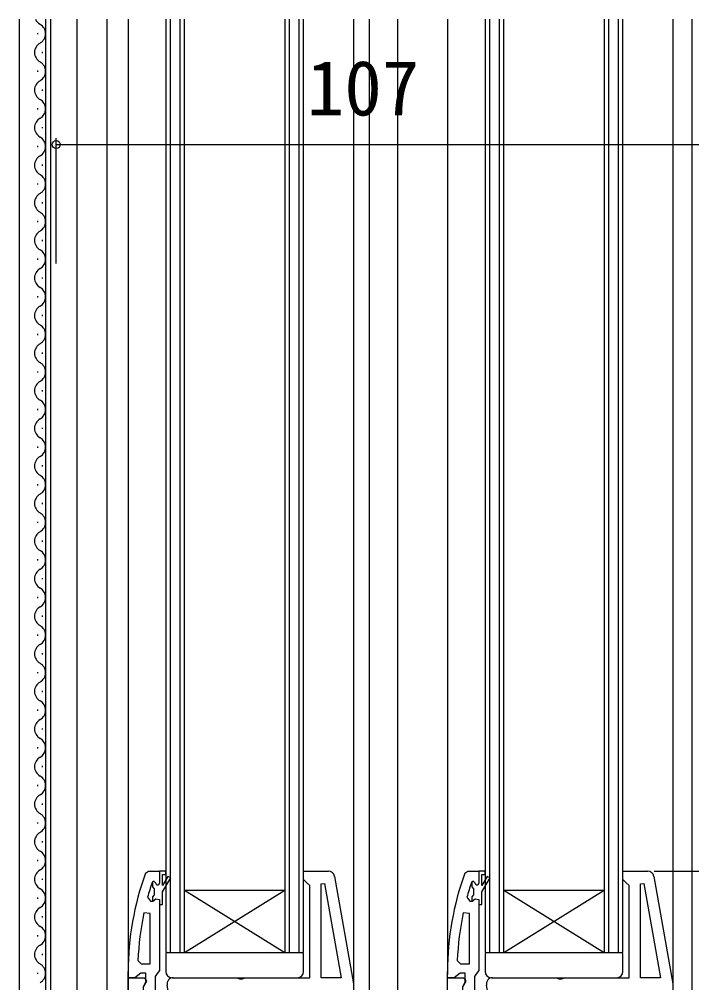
# Model space of a CAD drawing. Units: millimetres, scale not verified. Extents: x -525 to 525, y -785 to 781.
# Drawn here: x -331 to -223.6, y 45.4 to 199.2 of the extents above; entities that cross this region are included whole.
import ezdxf
from ezdxf.enums import TextEntityAlignment as Align

# ---------------------------------------------------------------- set-up
doc = ezdxf.new("R2010")
doc.units = ezdxf.units.MM
doc.header["$LTSCALE"] = 4
for name, color, linetype in [('0-2_YKK_11', 7, 'Continuous'), ('0-4_YKK_12', 2, 'Continuous'), ('0-5_YKK_13', 4, 'Continuous'), ('0-7_YKK_D', 6, 'Continuous')]:
    doc.layers.add(name, color=color, linetype=linetype)
doc.styles.add('ＭＳ ゴシック', font='')
doc.styles.get('ＭＳ ゴシック').set_extended_font_data('MS Gothic')

msp = doc.modelspace()

# ---------------------------------------------------------------- linework, layer by layer
at = {"layer": '0-2_YKK_11'}
for points in [[(-310.849, 62.907), (-310.379, 63.236), (-308.6, 63.236), (-308.6, 61.336)], [(-309.2, 61.336), (-309.5, 61.636), (-309.508, 61.636), (-309.7, 61.566), (-309.7, 60.73), (-309.438, 60.432), (-309.438, 59.44), (-309.7, 59.142), (-309.7, 58.436), (-309.675, 58.436), (-309.191, 58.811), (-308.6, 58.736), (-308.6, 57.936), (-308.1, 57.936), (-308.1, 59.936), (-306.815, 62.161), (-307.249, 62.411), (-308.1, 60.936), (-308.1, 62.736), (-307.6, 62.736), (-307.6, 63.236), (-308.6, 63.236), (-308.6, 61.336)], [(-306.4, 46.236), (-296.225, 46.236), (-295.835, 46.049), (-295.366, 46.049), (-294.976, 46.236), (-284.6, 46.236), (-284.6, 60.936), (-285.1, 61.436), (-285.6, 61.936), (-285.6, 63.236), (-281.613, 63.236)], [(-259.849, 62.907), (-259.379, 63.236), (-257.6, 63.236), (-257.6, 61.336)], [(-258.2, 61.336), (-258.5, 61.636), (-258.508, 61.636), (-258.7, 61.566), (-258.7, 60.73), (-258.438, 60.432), (-258.438, 59.44), (-258.7, 59.142), (-258.7, 58.436), (-258.675, 58.436), (-258.191, 58.811), (-257.6, 58.736), (-257.6, 57.936), (-257.1, 57.936), (-257.1, 59.936), (-255.815, 62.161), (-256.249, 62.411), (-257.1, 60.936), (-257.1, 62.736), (-256.6, 62.736), (-256.6, 63.236), (-257.6, 63.236), (-257.6, 61.336)], [(-255.4, 46.236), (-245.225, 46.236), (-244.835, 46.049), (-244.366, 46.049), (-243.976, 46.236), (-233.6, 46.236), (-233.6, 60.936), (-234.1, 61.436), (-234.6, 61.936), (-234.6, 63.236), (-230.613, 63.236)], [(-309.2, 61.336), (-309.5, 61.636), (-309.508, 61.636), (-309.7, 61.566), (-309.792, 61.432)], [(-280.629, 62.41), (-277.6, 45.236), (-277.6, -11.764)], [(-258.2, 61.336), (-258.5, 61.636), (-258.508, 61.636), (-258.7, 61.566), (-258.792, 61.432)], [(-229.629, 62.41), (-226.6, 45.236), (-226.6, -11.764)], [(-310.512, 59.069), (-310.03, 58.436), (-309.675, 58.436), (-309.191, 58.811), (-308.6, 58.736), (-308.6, 57.936)], [(-259.512, 59.069), (-259.03, 58.436), (-258.675, 58.436), (-258.191, 58.811), (-257.6, 58.736), (-257.6, 57.936)], [(-308.6, 57.936), (-308.6, 47.39), (-308.95, 46.913), (-309.3, 46.436), (-309.3, 43.736), (-307.507, 41.433), (-307.104, 41.236), (-306.6, 40.736), (-306.6, 39.736), (-308.076, 39.736), (-311.187, 43.718)], [(-257.6, 57.936), (-257.6, 47.39), (-257.95, 46.913), (-258.3, 46.436), (-258.3, 43.736), (-256.507, 41.433), (-256.104, 41.236), (-255.6, 40.736), (-255.6, 39.736), (-257.076, 39.736), (-260.187, 43.718)], [(-310.1, 48.436), (-310.1, 56.507), (-311.089, 56.61)], [(-259.1, 48.436), (-259.1, 56.507), (-260.089, 56.61)], [(-312.054, 48.959), (-311.555, 48.436), (-310.1, 48.436)], [(-261.054, 48.959), (-260.555, 48.436), (-259.1, 48.436)], [(-311, 45.135), (-310.8, 45.535), (-310.8, 46.936), (-311.6, 46.936), (-312.077, 46.586), (-312.554, 46.236), (-313.6, 46.236), (-313.6, 47.236)], [(-313.6, -11.764), (-313.6, 46.236), (-310.978, 46.236), (-310.658, 45.66), (-311.2, 44.793), (-311.2, 39.436), (-306.393, 39.436), (-307.385, 45.063)], [(-260, 45.135), (-259.8, 45.535), (-259.8, 46.936), (-260.6, 46.936), (-261.077, 46.586), (-261.554, 46.236), (-262.6, 46.236), (-262.6, 47.236)], [(-262.6, -11.764), (-262.6, 46.236), (-259.978, 46.236), (-259.658, 45.66), (-260.2, 44.793), (-260.2, 39.436), (-255.393, 39.436), (-256.385, 45.063)]]:
    msp.add_lwpolyline(points, dxfattribs=at)
for points in [[(-282.253, 61.255), (-279.605, 46.236), (-282.8, 46.236), (-282.8, 61.207)], [(-231.253, 61.255), (-228.605, 46.236), (-231.8, 46.236), (-231.8, 61.207)]]:
    msp.add_lwpolyline(points, close=True, dxfattribs=at)
for centre, radius, start, end in [((-281.613, 62.236), 1, 9.99998, 89.99996), ((-230.613, 62.236), 1, 9.99998, 89.99996), ((-267.6, 47.236), 46, 160.08295, 180), ((-216.6, 47.236), 46, 160.08295, 180), ((-267.6, 47.287), 44.5, 161.46617, 164.64706), ((-308.9, 61.336), 0.3, 179.99999, 0.00001), ((-308.9, 61.336), 0.3, 179.99999, 0.00001), ((-216.6, 47.287), 44.5, 161.46617, 164.64706), ((-257.9, 61.336), 0.3, 179.99999, 0.00001), ((-257.9, 61.336), 0.3, 179.99999, 0.00001), ((-264.687, 46.873), 47.413, 168.14921, 177.47845), ((-213.687, 46.873), 47.413, 168.14921, 177.47845), ((-306.4, 45.236), 1, 90, 189.99998), ((-255.4, 45.236), 1, 90, 189.99998)]:
    msp.add_arc(centre, radius, start, end, dxfattribs=at)
at = {"layer": '0-4_YKK_12'}
for p, q in [((-331, 199.236), (-331, -12.764)), ((-326.8, 199.236), (-326.8, 32.236)), ((-326, 199.236), (-326, 32.236)), ((-321.801, 199.236), (-321.801, 32.236)), ((-317, 199.236), (-317, -12.764)), ((-313.6, 199.236), (-313.6, 43.736)), ((-306.9, 199.236), (-306.9, 50.236)), ((-305.3, 50.236), (-305.3, 199.236)), ((-287.9, 199.236), (-287.9, 50.236)), ((-286.3, 50.236), (-286.3, 199.236)), ((-277.6, 199.236), (-277.6, 43.21)), ((-275.1, 199.236), (-275.1, -12.764)), ((-270.6, 199.236), (-270.6, -12.764)), ((-262.604, 199.236), (-262.604, 46.736)), ((-255.9, 199.236), (-255.9, 50.236)), ((-254.3, 50.236), (-254.3, 199.236)), ((-236.9, 199.236), (-236.9, 50.236)), ((-235.3, 50.236), (-235.3, 199.236)), ((-226.604, 199.236), (-226.607, 45.272)), ((-223.6, 199.236), (-223.6, -8.264)), ((-328.06, 196.833), (-328.06, 197.033)), ((-327.3, 193.833), (-327.3, 194.033)), ((-328.06, 190.833), (-328.06, 191.033)), ((-327.3, 187.833), (-327.3, 188.033)), ((-328.06, 184.833), (-328.06, 185.033)), ((-327.3, 181.833), (-327.3, 182.033)), ((-328.06, 178.833), (-328.06, 179.033)), ((-327.3, 175.833), (-327.3, 176.033)), ((-328.06, 172.833), (-328.06, 173.033)), ((-327.3, 169.833), (-327.3, 170.033)), ((-328.06, 166.833), (-328.06, 167.033)), ((-327.3, 163.833), (-327.3, 164.033)), ((-328.06, 160.833), (-328.06, 161.033)), ((-327.3, 157.833), (-327.3, 158.033)), ((-328.06, 154.833), (-328.06, 155.033)), ((-327.3, 151.833), (-327.3, 152.033)), ((-328.06, 148.833), (-328.06, 149.033)), ((-327.3, 145.833), (-327.3, 146.033)), ((-328.06, 142.833), (-328.06, 143.033)), ((-327.3, 139.833), (-327.3, 140.033)), ((-328.06, 136.833), (-328.06, 137.033)), ((-327.3, 133.833), (-327.3, 134.033)), ((-328.06, 130.833), (-328.06, 131.033)), ((-327.3, 127.833), (-327.3, 128.033)), ((-328.06, 124.833), (-328.06, 125.033)), ((-327.3, 121.833), (-327.3, 122.033)), ((-328.06, 118.833), (-328.06, 119.033)), ((-327.3, 115.833), (-327.3, 116.033)), ((-328.06, 112.833), (-328.06, 113.033)), ((-327.3, 109.833), (-327.3, 110.033)), ((-328.06, 106.833), (-328.06, 107.033)), ((-327.3, 103.833), (-327.3, 104.033)), ((-328.06, 100.833), (-328.06, 101.033)), ((-327.3, 97.833), (-327.3, 98.033)), ((-328.06, 94.833), (-328.06, 95.033)), ((-327.3, 91.833), (-327.3, 92.033)), ((-328.06, 88.833), (-328.06, 89.033)), ((-327.3, 85.833), (-327.3, 86.033)), ((-328.06, 82.833), (-328.06, 83.033)), ((-327.3, 79.833), (-327.3, 80.033)), ((-328.06, 76.833), (-328.06, 77.033)), ((-327.3, 73.833), (-327.3, 74.033)), ((-328.06, 70.833), (-328.06, 71.033)), ((-327.3, 67.833), (-327.3, 68.033)), ((-328.06, 64.833), (-328.06, 65.033)), ((-327.3, 61.833), (-327.3, 62.033)), ((-304.6, 60.236), (-288.6, 60.236)), ((-304.6, 60.236), (-288.6, 50.236)), ((-304.6, 50.236), (-288.6, 60.236)), ((-253.6, 60.236), (-237.6, 60.236)), ((-253.6, 60.236), (-237.6, 50.236)), ((-253.6, 50.236), (-237.6, 60.236)), ((-328.06, 58.833), (-328.06, 59.033)), ((-327.3, 55.833), (-327.3, 56.033)), ((-328.06, 52.833), (-328.06, 53.033)), ((-327.3, 49.833), (-327.3, 50.033)), ((-304.6, 50.236), (-288.6, 50.236)), ((-253.6, 50.236), (-237.6, 50.236)), ((-328.06, 46.833), (-328.06, 47.033))]:
    msp.add_line(p, q, dxfattribs=at)
for points in [[(-307.6, 199.236), (-307.6, 50.236), (-304.6, 50.236), (-304.6, 199.236)], [(-288.6, 199.236), (-288.6, 50.236), (-285.6, 50.236), (-285.6, 199.236)], [(-256.6, 199.236), (-256.6, 50.236), (-253.6, 50.236), (-253.6, 199.236)], [(-237.6, 199.236), (-237.6, 50.236), (-234.6, 50.236), (-234.6, 199.236)]]:
    msp.add_lwpolyline(points, dxfattribs=at)
for centre, start, end in [((-326.842, 199.933), 203.93011, 240.79746), ((-328.519, 196.933), 299.20254, 60.79746), ((-326.842, 193.933), 119.20254, 240.79746), ((-328.519, 190.933), 299.20254, 60.79746), ((-326.842, 187.933), 119.20254, 240.79746), ((-328.519, 184.933), 299.20254, 60.79746), ((-326.842, 181.933), 119.20254, 240.79746), ((-328.519, 178.933), 299.20254, 60.79746), ((-326.842, 175.933), 119.20254, 240.79746), ((-328.519, 172.933), 299.20254, 60.79746), ((-326.842, 169.933), 119.20254, 240.79746), ((-328.519, 166.933), 299.20254, 60.79746), ((-326.842, 163.933), 119.20254, 240.79746), ((-328.519, 160.933), 299.20254, 60.79746), ((-326.842, 157.933), 119.20254, 240.79746), ((-328.519, 154.933), 299.20254, 60.79746), ((-326.842, 151.933), 119.20254, 240.79746), ((-328.519, 148.933), 299.20254, 60.79746), ((-326.842, 145.933), 119.20254, 240.79746), ((-328.519, 142.933), 299.20254, 60.79746), ((-326.842, 139.933), 119.20254, 240.79746), ((-328.519, 136.933), 299.20254, 60.79746), ((-326.842, 133.933), 119.20254, 240.79746), ((-328.519, 130.933), 299.20254, 60.79746), ((-326.842, 127.933), 119.20254, 240.79746), ((-328.519, 124.933), 299.20254, 60.79746), ((-326.842, 121.933), 119.20254, 240.79746), ((-328.519, 118.933), 299.20254, 60.79746), ((-326.842, 115.933), 119.20254, 240.79746), ((-328.519, 112.933), 299.20254, 60.79746), ((-326.842, 109.933), 119.20254, 240.79746), ((-328.519, 106.933), 299.20254, 60.79746), ((-326.842, 103.933), 119.20254, 240.79746), ((-328.519, 100.933), 299.20254, 60.79746), ((-326.842, 97.933), 119.20254, 240.79746), ((-328.519, 94.933), 299.20254, 60.79746), ((-326.842, 91.933), 119.20254, 240.79746), ((-328.519, 88.933), 299.20254, 60.79746), ((-326.842, 85.933), 119.20254, 240.79746), ((-328.519, 82.933), 299.20254, 60.79746), ((-326.842, 79.933), 119.20254, 240.79746), ((-328.519, 76.933), 299.20254, 60.79746), ((-326.842, 73.933), 119.20254, 240.79746), ((-328.519, 70.933), 299.20254, 60.79746), ((-326.842, 67.933), 119.20254, 240.79746), ((-328.519, 64.933), 299.20254, 60.79746), ((-326.842, 61.933), 119.20254, 240.79746), ((-328.519, 58.933), 299.20254, 60.79746), ((-326.842, 55.933), 119.20254, 240.79746), ((-328.519, 52.933), 299.20254, 60.79746), ((-326.842, 49.933), 119.20254, 240.79746), ((-328.519, 46.933), 299.20254, 60.79746)]:
    msp.add_arc(centre, 1.718, start, end, dxfattribs=at)
at = {"layer": '0-5_YKK_13'}
for p, q in [((-307.6, 49.936), (-307.6, 47.236)), ((-307.3, 50.236), (-285.9, 50.236)), ((-285.6, 47.236), (-285.6, 49.936)), ((-256.6, 49.936), (-256.6, 47.236)), ((-256.3, 50.236), (-234.9, 50.236)), ((-234.6, 47.236), (-234.6, 49.936)), ((-306.6, 46.236), (-286.6, 46.236)), ((-255.6, 46.236), (-235.6, 46.236))]:
    msp.add_line(p, q, dxfattribs=at)
for centre, radius, start, end in [((-307.3, 49.936), 0.3, 90, 180), ((-285.9, 49.936), 0.3, 0, 90), ((-256.3, 49.936), 0.3, 90, 180), ((-234.9, 49.936), 0.3, 0, 90), ((-306.6, 47.236), 1, 180, 270), ((-286.6, 47.236), 1, 270, 0), ((-255.6, 47.236), 1, 180, 270), ((-235.6, 47.236), 1, 270, 0)]:
    msp.add_arc(centre, radius, start, end, dxfattribs=at)
at = {"layer": '0-7_YKK_D'}
for p, q in [((-325.1, 160.236), (-325.1, 180.236)), ((-325.1, 179.236), (-218.1, 179.236)), ((-229.613, 63.236), (-79.1, 63.236))]:
    msp.add_line(p, q, dxfattribs=at)
msp.add_circle((-325.1, 179.236), 0.637, dxfattribs=at)

# ---------------------------------------------------------------- texts
at = {"layer": '0-7_YKK_D', "style": 'ＭＳ ゴシック'}
msp.add_text('107', height=8.798, dxfattribs=at).set_placement((-285.066, 181.236), align=Align.BOTTOM_LEFT)

doc.saveas('drawing.dxf')
